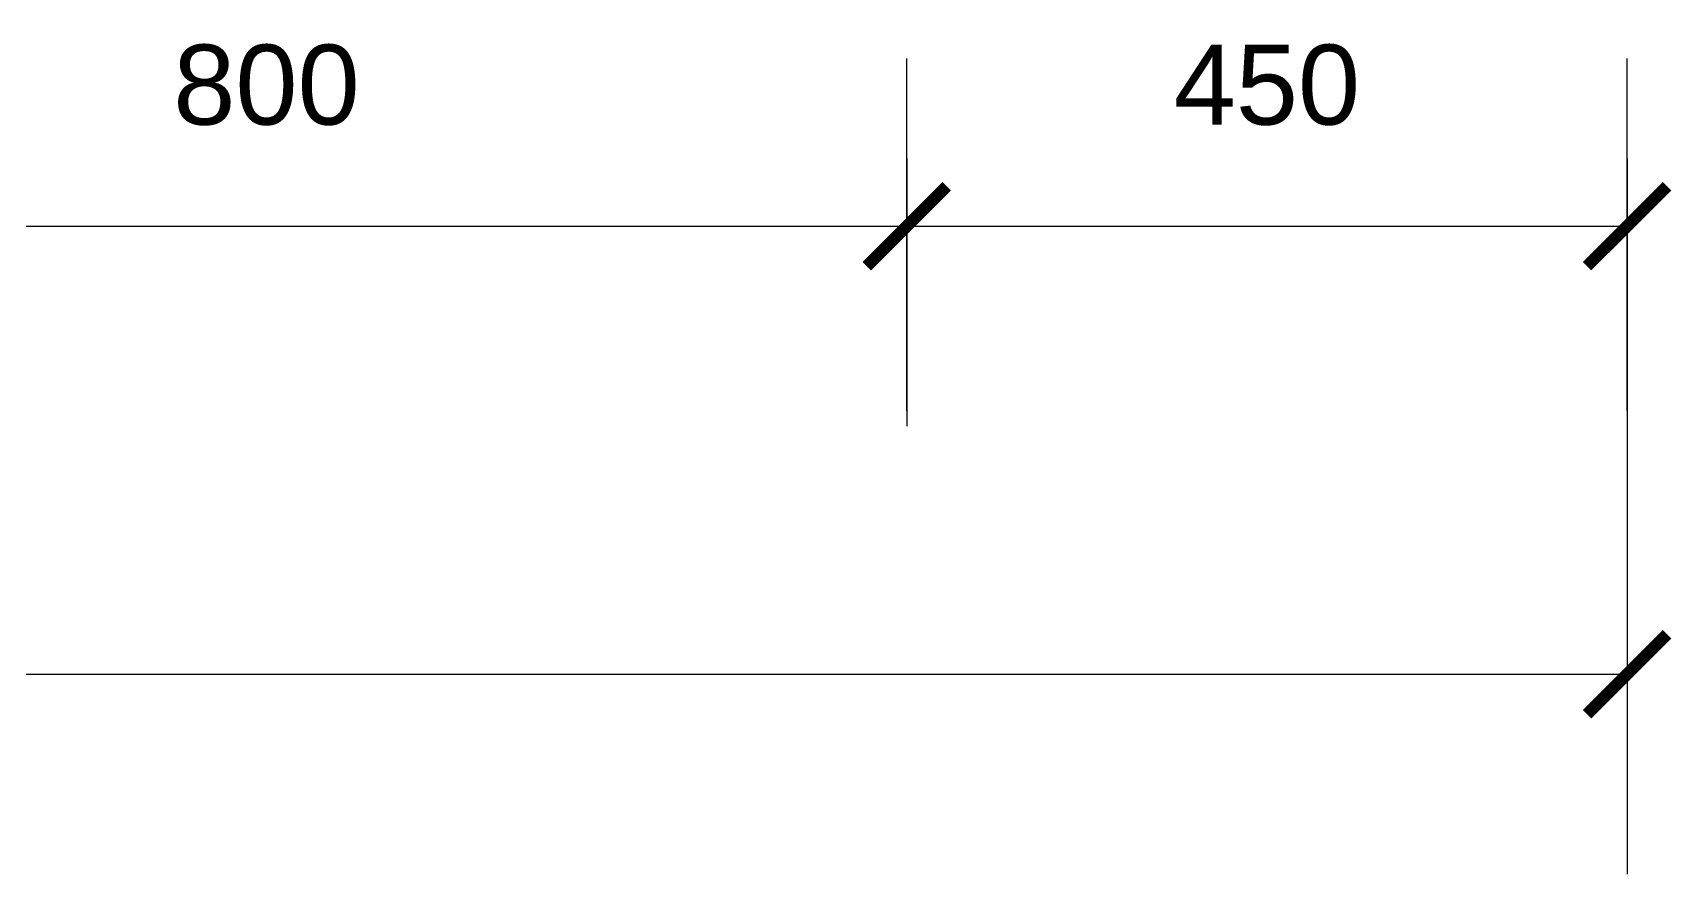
# Model space of a CAD drawing. Header units: centimetres. Extents: x 8510 to 16419, y -974 to 2536.
# Drawn here: x 13245 to 14268, y -974 to -448 of the extents above; entities that cross this region are included whole.
import ezdxf

# ---------------------------------------------------------------- set-up
doc = ezdxf.new("R2010")
doc.units = ezdxf.units.CM
doc.header["$PDMODE"] = 35
doc.header["$PDSIZE"] = -2
doc.layers.add('AXIS', color=3, linetype='Continuous')
doc.layers.add('轴线', color=1, linetype='Continuous')
doc.layers.add('家具', color=6, linetype='Continuous', lineweight=9)
doc.styles.get("Standard").update_dxf_attribs({"font": 'arial.ttf'})
doc.dimstyles.new('副本A3', dxfattribs={"dimscale": 100, "dimtxt": 2.5, "dimasz": 2.5, "dimexe": 1.25, "dimexo": 0.625, "dimtad": 1, "dimdec": 0, "dimtxsty": 'Standard', "dimblk": 'ARCHTICK', "dimcen": 2.5, "dimclrd": 2, "dimclre": 2, "dimclrt": 3, "dimadec": 0, "dimazin": 0, "dimtfac": 1, "dimtdec": 0, "dimtmove": 2, "dimatfit": 3, "dimldrblk": 'DOT', "dimfxl": 1, "dimarcsym": 0})

# ---------------------------------------------------------------- blocks, each defined once
blk = doc.blocks.new('_ArchTick')
at = {"color": 0, "linetype": 'ByBlock', "const_width": 0.15}
blk.add_lwpolyline([(-0.5, -0.5), (0.5, 0.5)], dxfattribs=at)
blk = doc.blocks.new('*D66')
at = {"layer": 'Defpoints', "color": 0, "transparency": 16777216}
for p in [(12990.6, -464.5), (13790.6, -464.5), (13790.6, -569.3)]:
    blk.add_point(p, dxfattribs=at)
at = {"layer": '轴线', "color": 0, "lineweight": -2, "transparency": 16777216}
for p, q in [((12990.6, -527), (12990.6, -694.3)), ((13790.6, -527), (13790.6, -694.3)), ((12990.6, -569.3), (13790.6, -569.3))]:
    blk.add_line(p, q, dxfattribs=at)
at = {"layer": '轴线', "color": 0, "lineweight": -2, "transparency": 16777216, "xscale": 50, "yscale": 50, "zscale": 50, "rotation": 180}
blk.add_blockref('_ArchTick', (12990.6, -569.3), dxfattribs=at)
at = {"layer": '轴线', "color": 0, "lineweight": -2, "transparency": 16777216, "xscale": 50, "yscale": 50, "zscale": 50}
blk.add_blockref('_ArchTick', (13790.6, -569.3), dxfattribs=at)
at = {"layer": '轴线', "color": 0, "transparency": 16777216, "insert": (13390.6, -481.2), "char_height": 50, "attachment_point": 5}
blk.add_mtext('800', dxfattribs=at)
blk = doc.blocks.new('_Dot')
at = {"color": 0, "linetype": 'ByBlock', "lineweight": -2}
blk.add_line((-0.5, 0), (-1, 0), dxfattribs=at)
at = {"color": 0, "linetype": 'ByBlock', "const_width": 0.5}
blk.add_lwpolyline([(-0.25, 0, 1), (0.25, 0, 1)], format="xyb", close=True, dxfattribs=at)
blk = doc.blocks.new('*D65')
at = {"layer": 'Defpoints', "color": 0, "transparency": 16777216}
for p in [(13790.6, -464.5), (14240.6, -464.5), (14240.6, -569.3)]:
    blk.add_point(p, dxfattribs=at)
at = {"layer": '轴线', "color": 0, "lineweight": -2, "transparency": 16777216}
for p, q in [((13790.6, -527), (13790.6, -694.3)), ((14240.6, -527), (14240.6, -694.3)), ((13790.6, -569.3), (14240.6, -569.3))]:
    blk.add_line(p, q, dxfattribs=at)
at = {"layer": '轴线', "color": 0, "lineweight": -2, "transparency": 16777216, "xscale": 50, "yscale": 50, "zscale": 50, "rotation": 180}
blk.add_blockref('_ArchTick', (13790.6, -569.3), dxfattribs=at)
at = {"layer": '轴线', "color": 0, "lineweight": -2, "transparency": 16777216, "xscale": 50, "yscale": 50, "zscale": 50}
blk.add_blockref('_ArchTick', (14240.6, -569.3), dxfattribs=at)
at = {"layer": '轴线', "color": 0, "transparency": 16777216, "insert": (14015.6, -481.2), "char_height": 50, "attachment_point": 5}
blk.add_mtext('450', dxfattribs=at)
blk = doc.blocks.new('*D60')
at = {"layer": 'Defpoints', "color": 0, "transparency": 16777216}
for p in [(14240.6, -464.5), (9240.6, -561.7), (14240.6, -849.3)]:
    blk.add_point(p, dxfattribs=at)
at = {"layer": '家具', "color": 0, "lineweight": -2, "transparency": 16777216}
for p, q in [((14240.6, -527), (14240.6, -974.3)), ((9240.6, -624.2), (9240.6, -974.3)), ((9240.6, -849.3), (14240.6, -849.3))]:
    blk.add_line(p, q, dxfattribs=at)
at = {"layer": '家具', "color": 0, "lineweight": -2, "transparency": 16777216, "xscale": 50, "yscale": 50, "zscale": 50, "rotation": 180}
blk.add_blockref('_ArchTick', (9240.6, -849.3), dxfattribs=at)
at = {"layer": '家具', "color": 0, "lineweight": -2, "transparency": 16777216, "xscale": 50, "yscale": 50, "zscale": 50}
blk.add_blockref('_ArchTick', (14240.6, -849.3), dxfattribs=at)
at = {"layer": '家具', "color": 0, "transparency": 16777216, "insert": (11740.6, -761.3), "char_height": 50, "attachment_point": 5}
blk.add_mtext('5000', dxfattribs=at)

msp = doc.modelspace()

# ---------------------------------------------------------------- linework, layer by layer
at = {"layer": 'AXIS', "color": 7}
for p, q in [((13790.6, -685), (13790.6, -464.5)), ((14240.6, -685), (14240.6, -464.5))]:
    msp.add_line(p, q, dxfattribs=at)

# ---------------------------------------------------------------- dimensions: what is measured, and where the dimension line sits
at = {"layer": '家具', "color": 7}
dim = msp.add_linear_dim(base=(14240.6, -849.3), p1=(9240.6, -561.7), p2=(14240.6, -464.5), dimstyle='副本A3', override={"dimscale": 0, "dimtxt": 5, "dimasz": 5, "dimexe": 12.5, "dimexo": 6.25, "dimgap": 6.25, "dimcen": 25, "dimclrd": 0, "dimclre": 0, "dimclrt": 0}, dxfattribs=at)
dim.commit()
dim.dimension.update_dxf_attribs({"geometry": '*D60', "text_midpoint": (11740.6, -761.3)})
at = {"layer": '轴线', "color": 7}
for base, p1, p2, picture, middle in [((13790.6, -569.3), (12990.6, -464.5), (13790.6, -464.5), '*D66', (13390.6, -481.2)), ((14240.6, -569.3), (13790.6, -464.5), (14240.6, -464.5), '*D65', (14015.6, -481.2))]:
    dim = msp.add_linear_dim(base=base, p1=p1, p2=p2, dimstyle='副本A3', override={"dimscale": 0, "dimtxt": 5, "dimasz": 5, "dimexe": 12.5, "dimexo": 6.25, "dimgap": 6.25, "dimcen": 25, "dimclrd": 0, "dimclre": 0, "dimclrt": 0}, dxfattribs=at)
    dim.commit()
    dim.dimension.update_dxf_attribs({"geometry": picture, "text_midpoint": middle})

doc.saveas('drawing.dxf')
